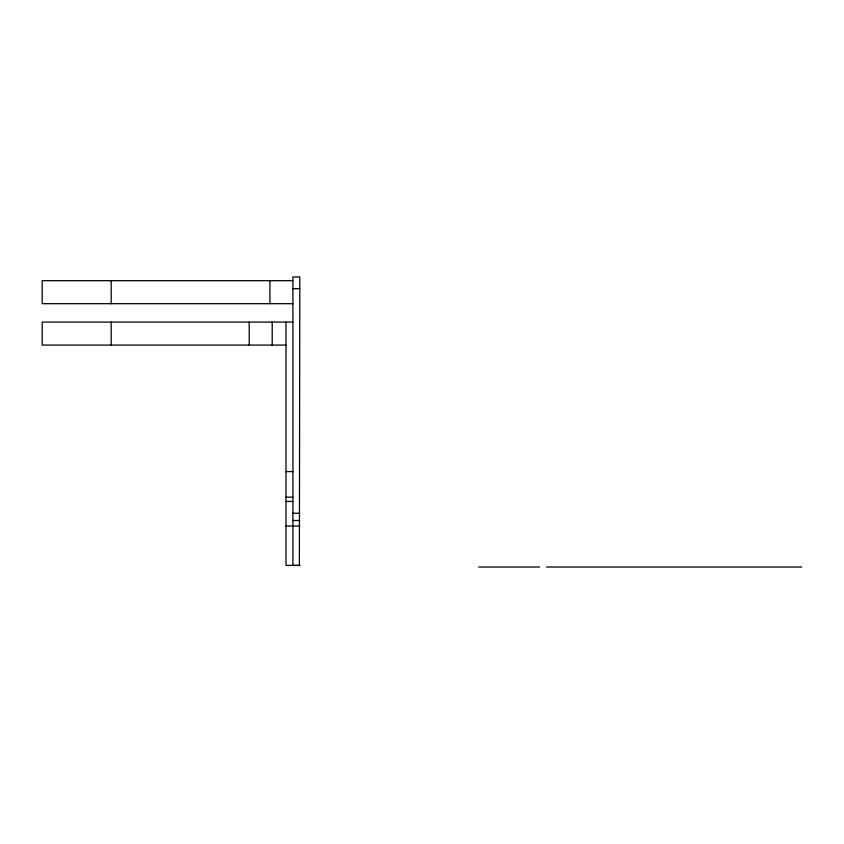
<?xml version="1.0" encoding="UTF-8"?>
<svg xmlns="http://www.w3.org/2000/svg" width="844" height="844" viewBox="0 0 844 844"><rect width="100%" height="100%" fill="white"/><g stroke="black" fill="none" stroke-linecap="round" stroke-linejoin="round"><path stroke-width="1.27" d="M292.91 280.672L42.2 280.672L42.2 303.682L292.91 303.682M292.91 288.68L299.81 288.68M292.91 322.081L42.2 322.081L42.2 345.08L286.01 345.08M286.01 471.585L292.91 471.585M286.01 497.158L292.91 497.158M286.01 501.452L292.91 501.452M292.91 513.257L299.81 513.257M292.91 520.505L299.81 520.505M286.01 526.034L299.81 526.034M299.377 564.319L299.81 276.969L292.91 276.969L292.91 565.417L299.81 565.417L286.01 565.417L286.01 322.081M478.643 567.031L539.59 567.031M546.501 567.031L801.8 567.031M272.211 322.081L272.211 345.08M269.911 280.672L269.911 303.682M249.202 322.081L249.202 345.08M111.197 280.672L111.197 303.682M111.197 322.081L111.197 345.08"/></g></svg>
